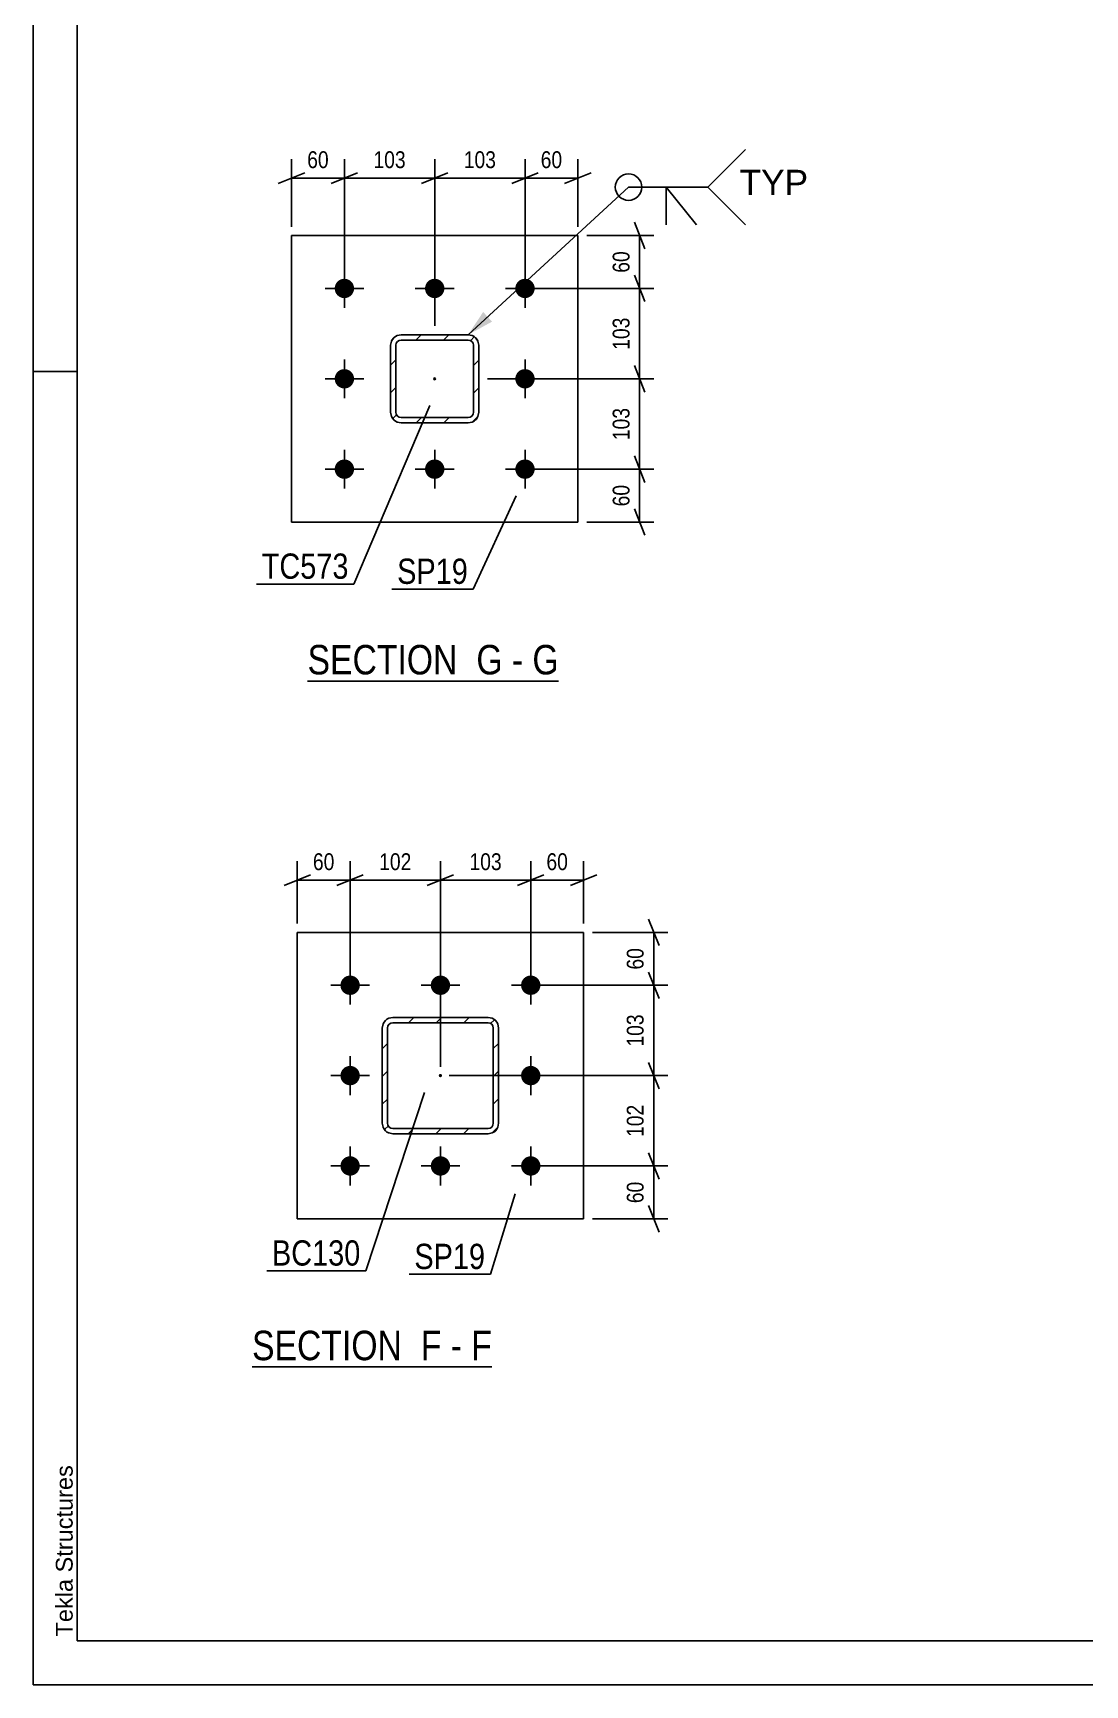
# Model space of a CAD drawing. Header units: millimetres. Extents: x 0 to 1189, y 0 to 841.
# Drawn here: x 0 to 119.4, y 0 to 187.4 of the extents above; entities that cross this region are included whole.
import ezdxf

# ---------------------------------------------------------------- set-up
doc = ezdxf.new("R2010")
doc.units = ezdxf.units.MM
doc.linetypes.add('DXK_LINE_DOT2', pattern=[3.9198, 1.9599, -1.9599])
doc.linetypes.add('DXK_LINE_DOT3', pattern=[5.9187, 2.979, -0.9799, 0.9799, -0.9799])
doc.styles.add('Arial', font='ARIAL.TTF', dxfattribs={"height": 0.2})
doc.styles.add('Arial Narrow', font='ARIALN.TTF', dxfattribs={"height": 0.2})

# ---------------------------------------------------------------- blocks, each defined once
blk = doc.blocks.new('Unknown-814467843-1163')
at = {"color": 5, "linetype": 'Continuous'}
for p, q in [((0, 841), (0, 0)), ((5, 836), (5, 5)), ((5, 149), (0, 149)), ((5, 5), (1184, 5)), ((0, 0), (1189, 0))]:
    blk.add_line(p, q, dxfattribs=at)
at = {"color": 174, "linetype": 'Continuous', "style": 'Arial'}
blk.add_text('Tekla Structures', height=1.9102, rotation=90, dxfattribs=at).set_placement((4.5, 5.5))
blk = doc.blocks.new('Unknown-814467843-20 - 2221')
at = {"color": 6, "linetype": 'Continuous'}
blk.add_line((24.86, 36.09), (52.08, 36.09), dxfattribs=at)
at = {"color": 0, "linetype": 'Continuous'}
for points in [[(42.97, 36.84), (42.97, 40.34), (24.86, 40.34), (24.86, 36.84)], [(46.36, 36.84), (46.36, 40.34), (44.02, 40.34), (44.02, 36.84)], [(48.69, 36.84), (48.69, 40.34), (47.41, 40.34), (47.41, 36.84)], [(52.08, 36.84), (52.08, 40.34), (49.74, 40.34), (49.74, 36.84)]]:
    blk.add_wipeout(points, dxfattribs=at)
at = {"color": 7, "linetype": 'Continuous', "style": 'Arial Narrow'}
for s, p in [('SECTION ', (24.86, 36.84)), ('F', (44.02, 36.84)), ('F', (49.74, 36.84)), ('-', (47.41, 36.84))]:
    blk.add_text(s, height=3.34, dxfattribs=at).set_placement(p)
blk = doc.blocks.new('Unknown-814467843-21 - 1955')
at = {"color": 6, "linetype": 'Continuous'}
blk.add_line((31.16, 113.88), (59.66, 113.88), dxfattribs=at)
at = {"color": 0, "linetype": 'Continuous'}
for points in [[(49.27, 114.63), (49.27, 118.13), (31.16, 118.13), (31.16, 114.63)], [(53.3, 114.63), (53.3, 118.13), (50.32, 118.13), (50.32, 114.63)], [(55.63, 114.63), (55.63, 118.13), (54.35, 118.13), (54.35, 114.63)], [(59.66, 114.63), (59.66, 118.13), (56.68, 118.13), (56.68, 114.63)]]:
    blk.add_wipeout(points, dxfattribs=at)
at = {"color": 7, "linetype": 'Continuous', "style": 'Arial Narrow'}
for s, p in [('SECTION ', (31.16, 114.63)), ('G', (50.32, 114.63)), ('G', (56.68, 114.63)), ('-', (54.35, 114.63))]:
    blk.add_text(s, height=3.34, dxfattribs=at).set_placement(p)
blk = doc.blocks.new('Bolt-814467843-2377 - 2221')
at = {"linetype": 'Continuous'}
for points in [[(35.99, 78.27, -1), (35.99, 80.47, -1)], [(46.24, 78.27, -1), (46.24, 80.47, -1)], [(56.49, 78.27, -1), (56.49, 80.47, -1)], [(35.99, 68.02, -1), (35.99, 70.22, -1)], [(56.49, 68.02, -1), (56.49, 70.22, -1)], [(35.99, 57.77, -1), (35.99, 59.97, -1)], [(46.24, 57.77, -1), (46.24, 59.97, -1)], [(56.49, 57.77, -1), (56.49, 59.97, -1)]]:
    blk.add_hatch(color=1, dxfattribs=at).paths.add_polyline_path(points)
at = {"color": 1, "linetype": 'Continuous'}
for p, q in [((35.99, 77.17), (35.99, 81.57)), ((46.24, 77.17), (46.24, 81.57)), ((56.49, 77.17), (56.49, 81.57)), ((38.19, 79.37), (33.79, 79.37)), ((48.44, 79.37), (44.04, 79.37)), ((58.69, 79.37), (54.29, 79.37)), ((35.99, 66.92), (35.99, 71.32)), ((56.49, 66.92), (56.49, 71.32)), ((38.19, 69.12), (33.79, 69.12)), ((58.69, 69.12), (54.29, 69.12)), ((35.99, 56.67), (35.99, 61.07)), ((46.24, 56.67), (46.24, 61.07)), ((56.49, 56.67), (56.49, 61.07)), ((38.19, 58.87), (33.79, 58.87)), ((48.44, 58.87), (44.04, 58.87)), ((58.69, 58.87), (54.29, 58.87))]:
    blk.add_line(p, q, dxfattribs=at)
blk = doc.blocks.new('Part-814467843-2329 - 2221')
at = {"color": 2, "linetype": 'Continuous'}
for p, q in [((29.99, 52.87), (29.99, 85.37)), ((29.99, 85.37), (62.49, 85.37)), ((62.49, 52.87), (62.49, 85.37)), ((62.49, 52.87), (29.99, 52.87))]:
    blk.add_line(p, q, dxfattribs=at)
blk = doc.blocks.new('Part-814467843-2321 - 2221')
at = {"linetype": 'Continuous'}
h = blk.add_hatch(dxfattribs=at)
h.set_pattern_fill('', scale=0.7, style=0, pattern_type=0)
h.set_pattern_definition([(45, (52.0977, 62.6078), (-1.57154, 1.57154), [])])
h.paths.add_polyline_path([(51.64, 62.52), (52.1, 62.61), (52.49, 62.87), (52.75, 63.26), (52.84, 63.72), (52.84, 74.52), (52.75, 74.98), (52.49, 75.36), (52.1, 75.63), (51.64, 75.72), (40.84, 75.72), (40.38, 75.63), (39.99, 75.36), (39.73, 74.98), (39.64, 74.52), (39.64, 63.72), (39.73, 63.26), (39.99, 62.87), (40.38, 62.61), (40.84, 62.52)])
h.paths.add_polyline_path([(40.84, 63.12), (40.61, 63.16), (40.41, 63.29), (40.28, 63.49), (40.24, 63.72), (40.24, 74.52), (40.28, 74.75), (40.41, 74.94), (40.61, 75.07), (40.84, 75.12), (51.64, 75.12), (51.87, 75.07), (52.06, 74.94), (52.19, 74.75), (52.24, 74.52), (52.24, 63.72), (52.19, 63.49), (52.06, 63.29), (51.87, 63.16), (51.64, 63.12)])
blk.add_hatch(color=30, dxfattribs=at).paths.add_polyline_path([(46.24, 69.02, -1), (46.24, 69.22, -1)])
at = {"color": 7, "linetype": 'DXK_LINE_DOT2'}
for p, q in [((39.64, 74.52), (39.73, 74.98)), ((40.38, 75.63), (40.84, 75.72)), ((40.61, 75.07), (40.41, 74.94)), ((40.84, 75.12), (40.61, 75.07)), ((40.84, 75.72), (51.64, 75.72)), ((40.84, 75.12), (51.64, 75.12)), ((51.64, 75.72), (52.1, 75.63)), ((51.87, 75.07), (51.64, 75.12)), ((52.06, 74.94), (51.87, 75.07)), ((52.75, 74.98), (52.84, 74.52)), ((39.64, 63.72), (39.64, 74.52)), ((40.28, 74.75), (40.24, 74.52)), ((40.24, 63.72), (40.24, 74.52)), ((40.41, 74.94), (40.28, 74.75)), ((52.19, 74.75), (52.06, 74.94)), ((52.24, 74.52), (52.19, 74.75)), ((52.24, 63.72), (52.24, 74.52)), ((52.84, 63.72), (52.84, 74.52)), ((39.73, 63.26), (39.64, 63.72)), ((40.24, 63.72), (40.28, 63.49)), ((52.19, 63.49), (52.24, 63.72)), ((52.84, 63.72), (52.75, 63.26)), ((40.28, 63.49), (40.41, 63.29)), ((40.84, 62.52), (40.38, 62.61)), ((40.41, 63.29), (40.61, 63.16)), ((40.61, 63.16), (40.84, 63.12)), ((40.84, 63.12), (51.64, 63.12)), ((40.84, 62.52), (51.64, 62.52)), ((51.64, 63.12), (51.87, 63.16)), ((52.1, 62.61), (51.64, 62.52)), ((51.87, 63.16), (52.06, 63.29)), ((52.06, 63.29), (52.19, 63.49))]:
    blk.add_line(p, q, dxfattribs=at)
at = {"color": 2, "linetype": 'Continuous'}
for p, q in [((39.73, 74.98), (39.64, 74.52)), ((40.84, 75.72), (40.38, 75.63)), ((40.41, 74.94), (40.61, 75.07)), ((40.61, 75.07), (40.84, 75.12)), ((40.84, 75.72), (51.64, 75.72)), ((40.84, 75.12), (51.64, 75.12)), ((52.1, 75.63), (51.64, 75.72)), ((51.64, 75.12), (51.87, 75.07)), ((51.87, 75.07), (52.06, 74.94)), ((52.84, 74.52), (52.75, 74.98)), ((39.64, 63.72), (39.64, 74.52)), ((40.24, 74.52), (40.28, 74.75)), ((40.24, 63.72), (40.24, 74.52)), ((40.28, 74.75), (40.41, 74.94)), ((52.06, 74.94), (52.19, 74.75)), ((52.19, 74.75), (52.24, 74.52)), ((52.24, 63.72), (52.24, 74.52)), ((52.84, 63.72), (52.84, 74.52)), ((39.64, 63.72), (39.73, 63.26)), ((40.28, 63.49), (40.24, 63.72)), ((52.24, 63.72), (52.19, 63.49)), ((52.75, 63.26), (52.84, 63.72)), ((40.41, 63.29), (40.28, 63.49)), ((40.38, 62.61), (40.84, 62.52)), ((40.61, 63.16), (40.41, 63.29)), ((40.84, 63.12), (40.61, 63.16)), ((40.84, 63.12), (51.64, 63.12)), ((40.84, 62.52), (51.64, 62.52)), ((51.87, 63.16), (51.64, 63.12)), ((51.64, 62.52), (52.1, 62.61)), ((52.06, 63.29), (51.87, 63.16)), ((52.19, 63.49), (52.06, 63.29))]:
    blk.add_line(p, q, dxfattribs=at)
at = {"color": 7, "linetype": 'DXK_LINE_DOT3'}
blk.add_line((46.24, 69.12), (46.24, 69.12), dxfattribs=at)
at = {"color": 30, "linetype": 'DXK_LINE_DOT3'}
blk.add_line((46.24, 69.12), (46.24, 69.12), dxfattribs=at)
at = {"color": 30, "linetype": 'Continuous'}
blk.add_circle((46.24, 69.12), 0.1, dxfattribs=at)
at = {"color": 7, "linetype": 'DXK_LINE_DOT2'}
for centre, start, end in [((40.84, 74.52), 112.5, 157.5), ((51.64, 74.52), 22.5, 67.5), ((40.84, 63.72), 202.5, 247.5), ((51.64, 63.72), 292.5, 337.5)]:
    blk.add_arc(centre, 1.2, start, end, dxfattribs=at)
at = {"color": 2, "linetype": 'Continuous'}
for centre, start, end in [((40.84, 74.52), 112.5, 157.5), ((51.64, 74.52), 22.5, 67.5), ((40.84, 63.72), 202.5, 247.5), ((51.64, 63.72), 292.5, 337.5)]:
    blk.add_arc(centre, 1.2, start, end, dxfattribs=at)
blk = doc.blocks.new('Bolt-814467843-1981 - 1955')
at = {"linetype": 'Continuous'}
for points in [[(35.34, 157.31, -1), (35.34, 159.51, -1)], [(45.59, 157.31, -1), (45.59, 159.51, -1)], [(55.84, 157.31, -1), (55.84, 159.51, -1)], [(35.34, 147.06, -1), (35.34, 149.26, -1)], [(55.84, 147.06, -1), (55.84, 149.26, -1)], [(35.34, 136.81, -1), (35.34, 139.01, -1)], [(45.59, 136.81, -1), (45.59, 139.01, -1)], [(55.84, 136.81, -1), (55.84, 139.01, -1)]]:
    blk.add_hatch(color=1, dxfattribs=at).paths.add_polyline_path(points)
at = {"color": 1, "linetype": 'Continuous'}
for p, q in [((35.34, 156.21), (35.34, 160.61)), ((45.59, 156.21), (45.59, 160.61)), ((55.84, 156.21), (55.84, 160.61)), ((37.54, 158.41), (33.14, 158.41)), ((47.79, 158.41), (43.39, 158.41)), ((58.04, 158.41), (53.64, 158.41)), ((35.34, 145.96), (35.34, 150.36)), ((55.84, 145.96), (55.84, 150.36)), ((37.54, 148.16), (33.14, 148.16)), ((58.04, 148.16), (53.64, 148.16)), ((35.34, 135.71), (35.34, 140.11)), ((45.59, 135.71), (45.59, 140.11)), ((55.84, 135.71), (55.84, 140.11)), ((37.54, 137.91), (33.14, 137.91)), ((47.79, 137.91), (43.39, 137.91)), ((58.04, 137.91), (53.64, 137.91))]:
    blk.add_line(p, q, dxfattribs=at)
blk = doc.blocks.new('Part-814467843-2031 - 1955')
at = {"linetype": 'Continuous'}
h = blk.add_hatch(dxfattribs=at)
h.set_pattern_fill('', scale=0.7, style=0, pattern_type=0)
h.set_pattern_definition([(45, (49.848, 143.2483), (-1.57154, 1.57154), [])])
h.paths.add_polyline_path([(49.39, 143.16), (49.85, 143.25), (50.24, 143.51), (50.5, 143.9), (50.59, 144.36), (50.59, 151.96), (50.5, 152.42), (50.24, 152.81), (49.85, 153.07), (49.39, 153.16), (41.79, 153.16), (41.33, 153.07), (40.94, 152.81), (40.68, 152.42), (40.59, 151.96), (40.59, 144.36), (40.68, 143.9), (40.94, 143.51), (41.33, 143.25), (41.79, 143.16)])
h.paths.add_polyline_path([(41.79, 143.76), (41.56, 143.8), (41.36, 143.93), (41.23, 144.13), (41.19, 144.36), (41.19, 151.96), (41.23, 152.19), (41.36, 152.38), (41.56, 152.51), (41.79, 152.56), (49.39, 152.56), (49.62, 152.51), (49.81, 152.38), (49.94, 152.19), (49.99, 151.96), (49.99, 144.36), (49.94, 144.13), (49.81, 143.93), (49.62, 143.8), (49.39, 143.76)])
blk.add_hatch(color=30, dxfattribs=at).paths.add_polyline_path([(45.59, 148.06, -1), (45.59, 148.26, -1)])
at = {"color": 7, "linetype": 'DXK_LINE_DOT2'}
for p, q in [((40.59, 151.96), (40.68, 152.42)), ((40.59, 144.36), (40.59, 151.96)), ((41.23, 152.19), (41.19, 151.96)), ((41.19, 144.36), (41.19, 151.96)), ((41.36, 152.38), (41.23, 152.19)), ((41.33, 153.07), (41.79, 153.16)), ((41.56, 152.51), (41.36, 152.38)), ((41.79, 152.56), (41.56, 152.51)), ((41.79, 153.16), (49.39, 153.16)), ((41.79, 152.56), (49.39, 152.56)), ((49.39, 153.16), (49.85, 153.07)), ((49.62, 152.51), (49.39, 152.56)), ((49.81, 152.38), (49.62, 152.51)), ((49.94, 152.19), (49.81, 152.38)), ((49.99, 151.96), (49.94, 152.19)), ((49.99, 144.36), (49.99, 151.96)), ((50.5, 152.42), (50.59, 151.96)), ((50.59, 144.36), (50.59, 151.96)), ((40.68, 143.9), (40.59, 144.36)), ((41.19, 144.36), (41.23, 144.13)), ((49.94, 144.13), (49.99, 144.36)), ((50.59, 144.36), (50.5, 143.9)), ((41.23, 144.13), (41.36, 143.93)), ((41.79, 143.16), (41.33, 143.25)), ((41.36, 143.93), (41.56, 143.8)), ((41.56, 143.8), (41.79, 143.76)), ((41.79, 143.76), (49.39, 143.76)), ((41.79, 143.16), (49.39, 143.16)), ((49.39, 143.76), (49.62, 143.8)), ((49.85, 143.25), (49.39, 143.16)), ((49.62, 143.8), (49.81, 143.93)), ((49.81, 143.93), (49.94, 144.13))]:
    blk.add_line(p, q, dxfattribs=at)
at = {"color": 2, "linetype": 'Continuous'}
for p, q in [((40.68, 152.42), (40.59, 151.96)), ((40.59, 151.96), (40.59, 151.96)), ((40.59, 144.36), (40.59, 151.96)), ((41.19, 151.96), (41.23, 152.19)), ((41.19, 151.96), (41.19, 151.96)), ((41.19, 144.36), (41.19, 151.96)), ((41.23, 152.19), (41.36, 152.38)), ((41.79, 153.16), (41.33, 153.07)), ((41.36, 152.38), (41.56, 152.51)), ((41.56, 152.51), (41.79, 152.56)), ((41.79, 153.16), (41.79, 153.16)), ((41.79, 153.16), (49.39, 153.16)), ((41.79, 152.56), (41.79, 152.56)), ((41.79, 152.56), (49.39, 152.56)), ((49.39, 153.16), (49.39, 153.16)), ((49.85, 153.07), (49.39, 153.16)), ((49.39, 152.56), (49.39, 152.56)), ((49.39, 152.56), (49.62, 152.51)), ((49.62, 152.51), (49.81, 152.38)), ((49.81, 152.38), (49.94, 152.19)), ((49.94, 152.19), (49.99, 151.96)), ((49.99, 151.96), (49.99, 151.96)), ((49.99, 144.36), (49.99, 151.96)), ((50.59, 151.96), (50.5, 152.42)), ((50.59, 151.96), (50.59, 151.96)), ((50.59, 144.36), (50.59, 151.96)), ((40.59, 144.36), (40.59, 144.36)), ((40.59, 144.36), (40.68, 143.9)), ((41.19, 144.36), (41.19, 144.36)), ((41.23, 144.13), (41.19, 144.36)), ((49.99, 144.36), (49.94, 144.13)), ((49.99, 144.36), (49.99, 144.36)), ((50.5, 143.9), (50.59, 144.36)), ((50.59, 144.36), (50.59, 144.36)), ((41.36, 143.93), (41.23, 144.13)), ((41.33, 143.25), (41.79, 143.16)), ((41.56, 143.8), (41.36, 143.93)), ((41.79, 143.76), (41.56, 143.8)), ((41.79, 143.76), (41.79, 143.76)), ((41.79, 143.76), (49.39, 143.76)), ((41.79, 143.16), (41.79, 143.16)), ((41.79, 143.16), (49.39, 143.16)), ((49.62, 143.8), (49.39, 143.76)), ((49.39, 143.76), (49.39, 143.76)), ((49.39, 143.16), (49.85, 143.25)), ((49.39, 143.16), (49.39, 143.16)), ((49.81, 143.93), (49.62, 143.8)), ((49.94, 144.13), (49.81, 143.93))]:
    blk.add_line(p, q, dxfattribs=at)
at = {"color": 7, "linetype": 'DXK_LINE_DOT3'}
blk.add_line((45.59, 148.16), (45.59, 148.16), dxfattribs=at)
at = {"color": 30, "linetype": 'DXK_LINE_DOT3'}
blk.add_line((45.59, 148.16), (45.59, 148.16), dxfattribs=at)
at = {"color": 30, "linetype": 'Continuous'}
blk.add_circle((45.59, 148.16), 0.1, dxfattribs=at)
at = {"color": 7, "linetype": 'DXK_LINE_DOT2'}
for centre, start, end in [((41.79, 151.96), 112.5, 157.5), ((49.39, 151.96), 22.5, 67.5), ((41.79, 144.36), 202.5, 247.5), ((49.39, 144.36), 292.5, 337.5)]:
    blk.add_arc(centre, 1.2, start, end, dxfattribs=at)
at = {"color": 2, "linetype": 'Continuous'}
for centre, start, end in [((41.79, 151.96), 112.5, 157.5), ((49.39, 151.96), 22.5, 67.5), ((41.79, 144.36), 202.5, 247.5), ((49.39, 144.36), 292.5, 337.5)]:
    blk.add_arc(centre, 1.2, start, end, dxfattribs=at)
blk = doc.blocks.new('Part-814467843-2075 - 1955')
at = {"color": 2, "linetype": 'Continuous'}
for p, q in [((29.34, 164.41), (61.84, 164.41)), ((29.34, 131.91), (29.34, 164.41)), ((61.84, 131.91), (61.84, 164.41)), ((61.84, 131.91), (29.34, 131.91))]:
    blk.add_line(p, q, dxfattribs=at)
at = {"color": 7, "linetype": 'DXK_LINE_DOT2'}
for p, q in [((61.84, 164.41), (29.34, 164.41)), ((61.84, 131.91), (29.34, 131.91))]:
    blk.add_line(p, q, dxfattribs=at)
blk = doc.blocks.new('StraightDimension-814467843-2385 - 2221')
at = {"color": 7, "linetype": 'Continuous'}
for p, q in [((44.74, 90.68), (47.74, 91.88)), ((46.24, 70.12), (46.24, 93.43)), ((57.99, 91.88), (54.99, 90.68)), ((56.49, 80.37), (56.49, 93.43)), ((46.24, 91.28), (56.49, 91.28))]:
    blk.add_line(p, q, dxfattribs=at)
at = {"color": 0}
blk.add_wipeout([(53.59, 92.03), (53.59, 94.83), (49.14, 94.83), (49.14, 92.03)], dxfattribs=at)
at = {"color": 3, "style": 'Arial Narrow'}
blk.add_text('103', height=1.909, dxfattribs=at).set_placement((49.54, 92.43))
blk = doc.blocks.new('StraightDimension-814467843-2384 - 2221')
at = {"color": 7, "linetype": 'Continuous'}
for p, q in [((54.99, 90.68), (57.99, 91.88)), ((56.49, 80.37), (56.49, 93.43)), ((63.99, 91.88), (60.99, 90.68)), ((62.49, 86.37), (62.49, 93.43)), ((56.49, 91.28), (62.49, 91.28))]:
    blk.add_line(p, q, dxfattribs=at)
at = {"color": 0}
blk.add_wipeout([(61.11, 92.03), (61.11, 94.83), (57.87, 94.83), (57.87, 92.03)], dxfattribs=at)
at = {"color": 3, "style": 'Arial Narrow'}
blk.add_text('60', height=1.909, dxfattribs=at).set_placement((58.27, 92.43))
blk = doc.blocks.new('StraightDimension-814467843-2390 - 2221')
at = {"color": 7, "linetype": 'Continuous'}
for p, q in [((34.49, 90.68), (37.49, 91.88)), ((35.99, 80.37), (35.99, 93.43)), ((47.74, 91.88), (44.74, 90.68)), ((46.24, 70.12), (46.24, 93.43)), ((35.99, 91.28), (46.24, 91.28))]:
    blk.add_line(p, q, dxfattribs=at)
at = {"color": 0}
blk.add_wipeout([(43.34, 92.03), (43.34, 94.83), (38.89, 94.83), (38.89, 92.03)], dxfattribs=at)
at = {"color": 3, "style": 'Arial Narrow'}
blk.add_text('102', height=1.909, dxfattribs=at).set_placement((39.29, 92.43))
blk = doc.blocks.new('StraightDimension-814467843-2395 - 2221')
at = {"color": 7, "linetype": 'Continuous'}
for p, q in [((28.49, 90.68), (31.49, 91.88)), ((29.99, 86.37), (29.99, 93.43)), ((37.49, 91.88), (34.49, 90.68)), ((35.99, 80.37), (35.99, 93.43)), ((29.99, 91.28), (35.99, 91.28))]:
    blk.add_line(p, q, dxfattribs=at)
at = {"color": 0}
blk.add_wipeout([(34.61, 92.03), (34.61, 94.83), (31.37, 94.83), (31.37, 92.03)], dxfattribs=at)
at = {"color": 3, "style": 'Arial Narrow'}
blk.add_text('60', height=1.909, dxfattribs=at).set_placement((31.77, 92.43))
blk = doc.blocks.new('StraightDimension-814467843-2397 - 2221')
at = {"color": 7, "linetype": 'Continuous'}
for p, q in [((69.85, 86.87), (71.05, 83.87)), ((63.49, 85.37), (72.05, 85.37)), ((70.45, 79.37), (70.45, 85.37)), ((71.05, 77.87), (69.85, 80.87)), ((57.49, 79.37), (72.05, 79.37))]:
    blk.add_line(p, q, dxfattribs=at)
at = {"color": 0}
blk.add_wipeout([(69.7, 83.99), (66.9, 83.99), (66.9, 80.75), (69.7, 80.75)], dxfattribs=at)
at = {"color": 3, "style": 'Arial Narrow'}
blk.add_text('60', height=1.909, rotation=90.0002, dxfattribs=at).set_placement((69.3, 81.15))
blk = doc.blocks.new('StraightDimension-814467843-2398 - 2221')
at = {"color": 7, "linetype": 'Continuous'}
for p, q in [((69.85, 80.87), (71.05, 77.87)), ((57.49, 79.37), (72.05, 79.37)), ((70.45, 69.12), (70.45, 79.37)), ((71.05, 67.62), (69.85, 70.62)), ((47.24, 69.12), (72.05, 69.12))]:
    blk.add_line(p, q, dxfattribs=at)
at = {"color": 0}
blk.add_wipeout([(69.7, 76.47), (66.9, 76.47), (66.9, 72.01), (69.7, 72.01)], dxfattribs=at)
at = {"color": 3, "style": 'Arial Narrow'}
blk.add_text('103', height=1.909, rotation=90.0002, dxfattribs=at).set_placement((69.3, 72.41))
blk = doc.blocks.new('StraightDimension-814467843-2403 - 2221')
at = {"color": 7, "linetype": 'Continuous'}
for p, q in [((69.85, 70.62), (71.05, 67.62)), ((47.24, 69.12), (72.05, 69.12)), ((70.45, 58.87), (70.45, 69.12)), ((71.05, 57.37), (69.85, 60.37)), ((57.49, 58.87), (72.05, 58.87))]:
    blk.add_line(p, q, dxfattribs=at)
at = {"color": 0}
blk.add_wipeout([(69.7, 66.22), (66.9, 66.22), (66.9, 61.76), (69.7, 61.76)], dxfattribs=at)
at = {"color": 3, "style": 'Arial Narrow'}
blk.add_text('102', height=1.909, rotation=90.0002, dxfattribs=at).set_placement((69.3, 62.16))
blk = doc.blocks.new('StraightDimension-814467843-2408 - 2221')
at = {"color": 7, "linetype": 'Continuous'}
for p, q in [((69.85, 60.37), (71.05, 57.37)), ((57.49, 58.87), (72.05, 58.87)), ((70.45, 52.87), (70.45, 58.87)), ((71.05, 51.37), (69.85, 54.37)), ((63.49, 52.87), (72.05, 52.87))]:
    blk.add_line(p, q, dxfattribs=at)
at = {"color": 0}
blk.add_wipeout([(69.7, 57.49), (66.9, 57.49), (66.9, 54.25), (69.7, 54.25)], dxfattribs=at)
at = {"color": 3, "style": 'Arial Narrow'}
blk.add_text('60', height=1.909, rotation=90.0002, dxfattribs=at).set_placement((69.3, 54.65))
blk = doc.blocks.new('StraightDimension-814467843-2158 - 1955')
at = {"color": 7, "linetype": 'Continuous'}
for p, q in [((55.84, 159.41), (55.84, 173.06)), ((61.84, 165.41), (61.84, 173.06)), ((54.34, 170.31), (57.34, 171.51)), ((55.84, 170.91), (61.84, 170.91)), ((63.34, 171.51), (60.34, 170.31))]:
    blk.add_line(p, q, dxfattribs=at)
at = {"color": 0}
blk.add_wipeout([(60.46, 171.66), (60.46, 174.46), (57.22, 174.46), (57.22, 171.66)], dxfattribs=at)
at = {"color": 3, "style": 'Arial Narrow'}
blk.add_text('60', height=1.909, dxfattribs=at).set_placement((57.62, 172.06))
blk = doc.blocks.new('StraightDimension-814467843-2128 - 1955')
at = {"color": 7, "linetype": 'Continuous'}
for p, q in [((29.34, 165.41), (29.34, 173.06)), ((35.34, 159.41), (35.34, 173.06)), ((27.84, 170.31), (30.84, 171.51)), ((29.34, 170.91), (35.34, 170.91)), ((36.84, 171.51), (33.84, 170.31))]:
    blk.add_line(p, q, dxfattribs=at)
at = {"color": 0}
blk.add_wipeout([(33.96, 171.66), (33.96, 174.46), (30.72, 174.46), (30.72, 171.66)], dxfattribs=at)
at = {"color": 3, "style": 'Arial Narrow'}
blk.add_text('60', height=1.909, dxfattribs=at).set_placement((31.12, 172.06))
blk = doc.blocks.new('StraightDimension-814467843-2138 - 1955')
at = {"color": 7, "linetype": 'Continuous'}
for p, q in [((35.34, 159.41), (35.34, 173.06)), ((45.59, 154.16), (45.59, 173.06)), ((33.84, 170.31), (36.84, 171.51)), ((35.34, 170.91), (45.59, 170.91)), ((47.09, 171.51), (44.09, 170.31))]:
    blk.add_line(p, q, dxfattribs=at)
at = {"color": 0}
blk.add_wipeout([(42.69, 171.66), (42.69, 174.46), (38.24, 174.46), (38.24, 171.66)], dxfattribs=at)
at = {"color": 3, "style": 'Arial Narrow'}
blk.add_text('103', height=1.909, dxfattribs=at).set_placement((38.64, 172.06))
blk = doc.blocks.new('StraightDimension-814467843-2148 - 1955')
at = {"color": 7, "linetype": 'Continuous'}
for p, q in [((45.59, 154.16), (45.59, 173.06)), ((55.84, 159.41), (55.84, 173.06)), ((44.09, 170.31), (47.09, 171.51)), ((45.59, 170.91), (55.84, 170.91)), ((57.34, 171.51), (54.34, 170.31))]:
    blk.add_line(p, q, dxfattribs=at)
at = {"color": 0}
blk.add_wipeout([(52.94, 171.66), (52.94, 174.46), (48.49, 174.46), (48.49, 171.66)], dxfattribs=at)
at = {"color": 3, "style": 'Arial Narrow'}
blk.add_text('103', height=1.909, dxfattribs=at).set_placement((48.89, 172.06))
blk = doc.blocks.new('StraightDimension-814467843-2169 - 1955')
at = {"color": 7, "linetype": 'Continuous'}
for p, q in [((68.25, 139.41), (69.45, 136.41)), ((56.84, 137.91), (70.45, 137.91)), ((68.85, 131.91), (68.85, 137.91)), ((69.45, 130.41), (68.25, 133.41)), ((62.84, 131.91), (70.45, 131.91))]:
    blk.add_line(p, q, dxfattribs=at)
at = {"color": 0}
blk.add_wipeout([(68.1, 136.53), (65.3, 136.53), (65.3, 133.29), (68.1, 133.29)], dxfattribs=at)
at = {"color": 3, "style": 'Arial Narrow'}
blk.add_text('60', height=1.909, rotation=90.0002, dxfattribs=at).set_placement((67.7, 133.69))
blk = doc.blocks.new('StraightDimension-814467843-2179 - 1955')
at = {"color": 7, "linetype": 'Continuous'}
for p, q in [((51.59, 148.16), (70.45, 148.16)), ((68.25, 149.66), (69.45, 146.66)), ((68.85, 137.91), (68.85, 148.16)), ((69.45, 136.41), (68.25, 139.41)), ((56.84, 137.91), (70.45, 137.91))]:
    blk.add_line(p, q, dxfattribs=at)
at = {"color": 0}
blk.add_wipeout([(68.1, 145.26), (65.3, 145.26), (65.3, 140.8), (68.1, 140.8)], dxfattribs=at)
at = {"color": 3, "style": 'Arial Narrow'}
blk.add_text('103', height=1.909, rotation=90.0002, dxfattribs=at).set_placement((67.7, 141.2))
blk = doc.blocks.new('StraightDimension-814467843-2187 - 1955')
at = {"color": 7, "linetype": 'Continuous'}
for p, q in [((68.25, 159.91), (69.45, 156.91)), ((56.84, 158.41), (70.45, 158.41)), ((68.85, 148.16), (68.85, 158.41)), ((51.59, 148.16), (70.45, 148.16)), ((69.45, 146.66), (68.25, 149.66))]:
    blk.add_line(p, q, dxfattribs=at)
at = {"color": 0}
blk.add_wipeout([(68.1, 155.51), (65.3, 155.51), (65.3, 151.05), (68.1, 151.05)], dxfattribs=at)
at = {"color": 3, "style": 'Arial Narrow'}
blk.add_text('103', height=1.909, rotation=90.0002, dxfattribs=at).set_placement((67.7, 151.45))
blk = doc.blocks.new('StraightDimension-814467843-2195 - 1955')
at = {"color": 7, "linetype": 'Continuous'}
for p, q in [((68.25, 165.91), (69.45, 162.91)), ((62.84, 164.41), (70.45, 164.41)), ((68.85, 158.41), (68.85, 164.41)), ((69.45, 156.91), (68.25, 159.91)), ((56.84, 158.41), (70.45, 158.41))]:
    blk.add_line(p, q, dxfattribs=at)
at = {"color": 0}
blk.add_wipeout([(68.1, 163.03), (65.3, 163.03), (65.3, 159.79), (68.1, 159.79)], dxfattribs=at)
at = {"color": 3, "style": 'Arial Narrow'}
blk.add_text('60', height=1.909, rotation=90.0002, dxfattribs=at).set_placement((67.7, 160.19))
blk = doc.blocks.new('Mark-814467843-2325 - 2221')
at = {"color": 0}
blk.add_wipeout([(51.32, 47.18), (51.32, 50.18), (43.28, 50.18), (43.28, 47.18)], dxfattribs=at)
blk.add_wipeout([(51.32, 47.18), (51.32, 50.18), (43.28, 50.18), (43.28, 47.18)], dxfattribs=at)
at = {"color": 30, "linetype": 'Continuous'}
for p in [(54.71, 55.72), (42.68, 46.58)]:
    blk.add_line(p, (51.92, 46.58), dxfattribs=at)
at = {"color": 3, "style": 'Arial Narrow'}
blk.add_text('SP19', height=2.863, dxfattribs=at).set_placement((43.28, 47.18))
blk = doc.blocks.new('Mark-814467843-2317 - 2221')
at = {"color": 0}
blk.add_wipeout([(37.17, 47.57), (37.17, 50.57), (27.12, 50.57), (27.12, 47.57)], dxfattribs=at)
blk.add_wipeout([(37.17, 47.57), (37.17, 50.57), (27.12, 50.57), (27.12, 47.57)], dxfattribs=at)
at = {"color": 30, "linetype": 'Continuous'}
for p in [(44.45, 67.22), (26.52, 46.97)]:
    blk.add_line(p, (37.77, 46.97), dxfattribs=at)
at = {"color": 3, "style": 'Arial Narrow'}
blk.add_text('BC130', height=2.863, dxfattribs=at).set_placement((27.12, 47.57))
blk = doc.blocks.new('WeldMark-814467843-2205 - 1955')
at = {"linetype": 'Continuous'}
blk.add_hatch(color=30, dxfattribs=at).paths.add_polyline_path([(52.1, 154.64), (49.39, 153.16), (51.09, 155.74)])
at = {"color": 30, "linetype": 'Continuous'}
for p, q in [((49.39, 153.16), (67.59, 169.9)), ((67.59, 169.9), (76.59, 169.9))]:
    blk.add_line(p, q, dxfattribs=at)
at = {"color": 3, "linetype": 'Continuous'}
for q in [(75.31, 165.61), (71.88, 165.61)]:
    blk.add_line((71.88, 169.9), q, dxfattribs=at)
for start, end in [(90, 270), (270, 90)]:
    blk.add_arc((67.59, 169.9), 1.5, start, end, dxfattribs=at)
at = {"color": 0, "linetype": 'Continuous'}
blk.add_wipeout([(87.97, 169), (87.97, 172), (80.19, 172), (80.19, 169)], dxfattribs=at)
blk.add_wipeout([(87.97, 169), (87.97, 172), (80.19, 172), (80.19, 169)], dxfattribs=at)
at = {"color": 3, "linetype": 'Continuous'}
for q in [(80.88, 174.18), (80.88, 165.61)]:
    blk.add_line((76.59, 169.9), q, dxfattribs=at)
at = {"color": 3, "linetype": 'Continuous', "style": 'Arial'}
blk.add_text('TYP', height=2.865, dxfattribs=at).set_placement((80.19, 169))
blk = doc.blocks.new('Mark-814467843-2071 - 1955')
at = {"color": 0}
blk.add_wipeout([(49.37, 124.9), (49.37, 127.9), (41.33, 127.9), (41.33, 124.9)], dxfattribs=at)
blk.add_wipeout([(49.37, 124.9), (49.37, 127.9), (41.33, 127.9), (41.33, 124.9)], dxfattribs=at)
at = {"color": 30, "linetype": 'Continuous'}
for p in [(54.83, 134.9), (40.73, 124.3)]:
    blk.add_line(p, (49.97, 124.3), dxfattribs=at)
at = {"color": 3, "style": 'Arial Narrow'}
blk.add_text('SP19', height=2.863, dxfattribs=at).set_placement((41.33, 124.9))
blk = doc.blocks.new('Mark-814467843-2027 - 1955')
at = {"color": 0}
blk.add_wipeout([(35.82, 125.48), (35.82, 128.48), (25.96, 128.48), (25.96, 125.48)], dxfattribs=at)
blk.add_wipeout([(35.82, 125.48), (35.82, 128.48), (25.96, 128.48), (25.96, 125.48)], dxfattribs=at)
at = {"color": 30, "linetype": 'Continuous'}
for p in [(45.03, 145.15), (25.36, 124.88)]:
    blk.add_line(p, (36.42, 124.88), dxfattribs=at)
at = {"color": 3, "style": 'Arial Narrow'}
blk.add_text('TC573', height=2.863, dxfattribs=at).set_placement((25.96, 125.48))

msp = doc.modelspace()

# ---------------------------------------------------------------- block references
for name in ['Unknown-814467843-1163', 'Part-814467843-2075 - 1955', 'Bolt-814467843-1981 - 1955', 'Part-814467843-2031 - 1955', 'Part-814467843-2329 - 2221', 'Bolt-814467843-2377 - 2221', 'Part-814467843-2321 - 2221']:
    msp.add_blockref(name, (0, 0))

# ---------------------------------------------------------------- next in the draw order: block references
for name in ['StraightDimension-814467843-2128 - 1955', 'StraightDimension-814467843-2158 - 1955', 'StraightDimension-814467843-2169 - 1955', 'Mark-814467843-2071 - 1955', 'Unknown-814467843-21 - 1955', 'StraightDimension-814467843-2385 - 2221', 'Mark-814467843-2325 - 2221', 'Unknown-814467843-20 - 2221']:
    msp.add_blockref(name, (0, 0))

# ---------------------------------------------------------------- next in the draw order: block references
for name in ['StraightDimension-814467843-2138 - 1955', 'StraightDimension-814467843-2179 - 1955', 'Mark-814467843-2027 - 1955', 'StraightDimension-814467843-2390 - 2221', 'StraightDimension-814467843-2384 - 2221', 'Mark-814467843-2317 - 2221']:
    msp.add_blockref(name, (0, 0))

# ---------------------------------------------------------------- next in the draw order: block references
for name in ['StraightDimension-814467843-2148 - 1955', 'StraightDimension-814467843-2395 - 2221', 'StraightDimension-814467843-2397 - 2221']:
    msp.add_blockref(name, (0, 0))

# ---------------------------------------------------------------- next in the draw order: block references
for name in ['StraightDimension-814467843-2187 - 1955', 'StraightDimension-814467843-2398 - 2221']:
    msp.add_blockref(name, (0, 0))

# ---------------------------------------------------------------- next in the draw order: block references
for name in ['StraightDimension-814467843-2195 - 1955', 'StraightDimension-814467843-2403 - 2221']:
    msp.add_blockref(name, (0, 0))

# ---------------------------------------------------------------- next in the draw order: block references
for name in ['WeldMark-814467843-2205 - 1955', 'StraightDimension-814467843-2408 - 2221']:
    msp.add_blockref(name, (0, 0))

doc.saveas('drawing.dxf')
